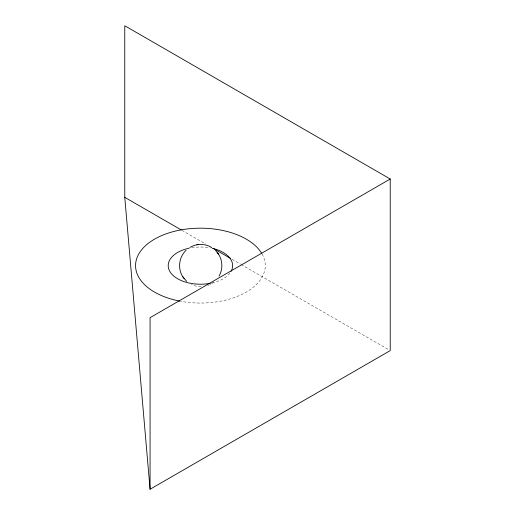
<?xml version="1.0" encoding="UTF-8"?>
<svg xmlns="http://www.w3.org/2000/svg" width="515" height="515" viewBox="0 0 515 515"><rect width="100%" height="100%" fill="white"/><g stroke="black" fill="none" stroke-linecap="round" stroke-linejoin="round"><path stroke-width="0.39" stroke-dasharray="2.58 1.93" d="M213.48 282.426L211.601 283.681M209.669 284.705L210.674 284.216M207.835 285.465L208.8 285.072M201.075 286.688L196.46 286.256L191.438 284.55M181.904 230.321L205.594 243.994M232.072 259.283L240.428 264.111M241.129 264.51L388.838 349.794M229.845 273.182A32.207 18.598 0 0 1 212.277 282.909M191.754 247.709A32.207 18.598 0 0 1 210.371 247.934M262.103 254.049A64.858 37.441 0 0 1 246.279 292.095A64.858 37.441 0 0 1 180.379 301.23"/><path stroke-width="0.77" d="M219.03 276.13C223.124 269.216 222.757 259.946 218.025 253.432M186.16 250.213C178.679 257.075 177.379 269.48 183.424 277.669M189.855 247.425L193.621 245.636L197.284 244.709M390.228 179.014L150.071 317.665L150.071 489.25L390.228 350.599L390.228 179.014L124.772 25.75L124.772 197.335L150.071 489.25M197.985 244.606C202.768 243.956 207.79 245.018 211.877 247.612M196.833 244.78L198.294 244.561M124.772 197.335L181.209 229.915M213.255 248.423L230.675 258.478M186.726 281.383L182.78 276.755M215.553 250.457L218.675 254.346M217.208 252.286L217.826 253.155M183.63 277.946L184.241 278.815M212.277 248.327A32.207 18.598 0 0 1 231.055 271.366M210.371 283.302A32.207 18.598 0 0 1 170.001 271.733A32.207 18.598 0 0 1 189.192 248.185M179.664 301.095A64.858 37.441 0 0 1 154.429 239.218A64.858 37.441 0 0 1 261.742 253.425"/></g></svg>
